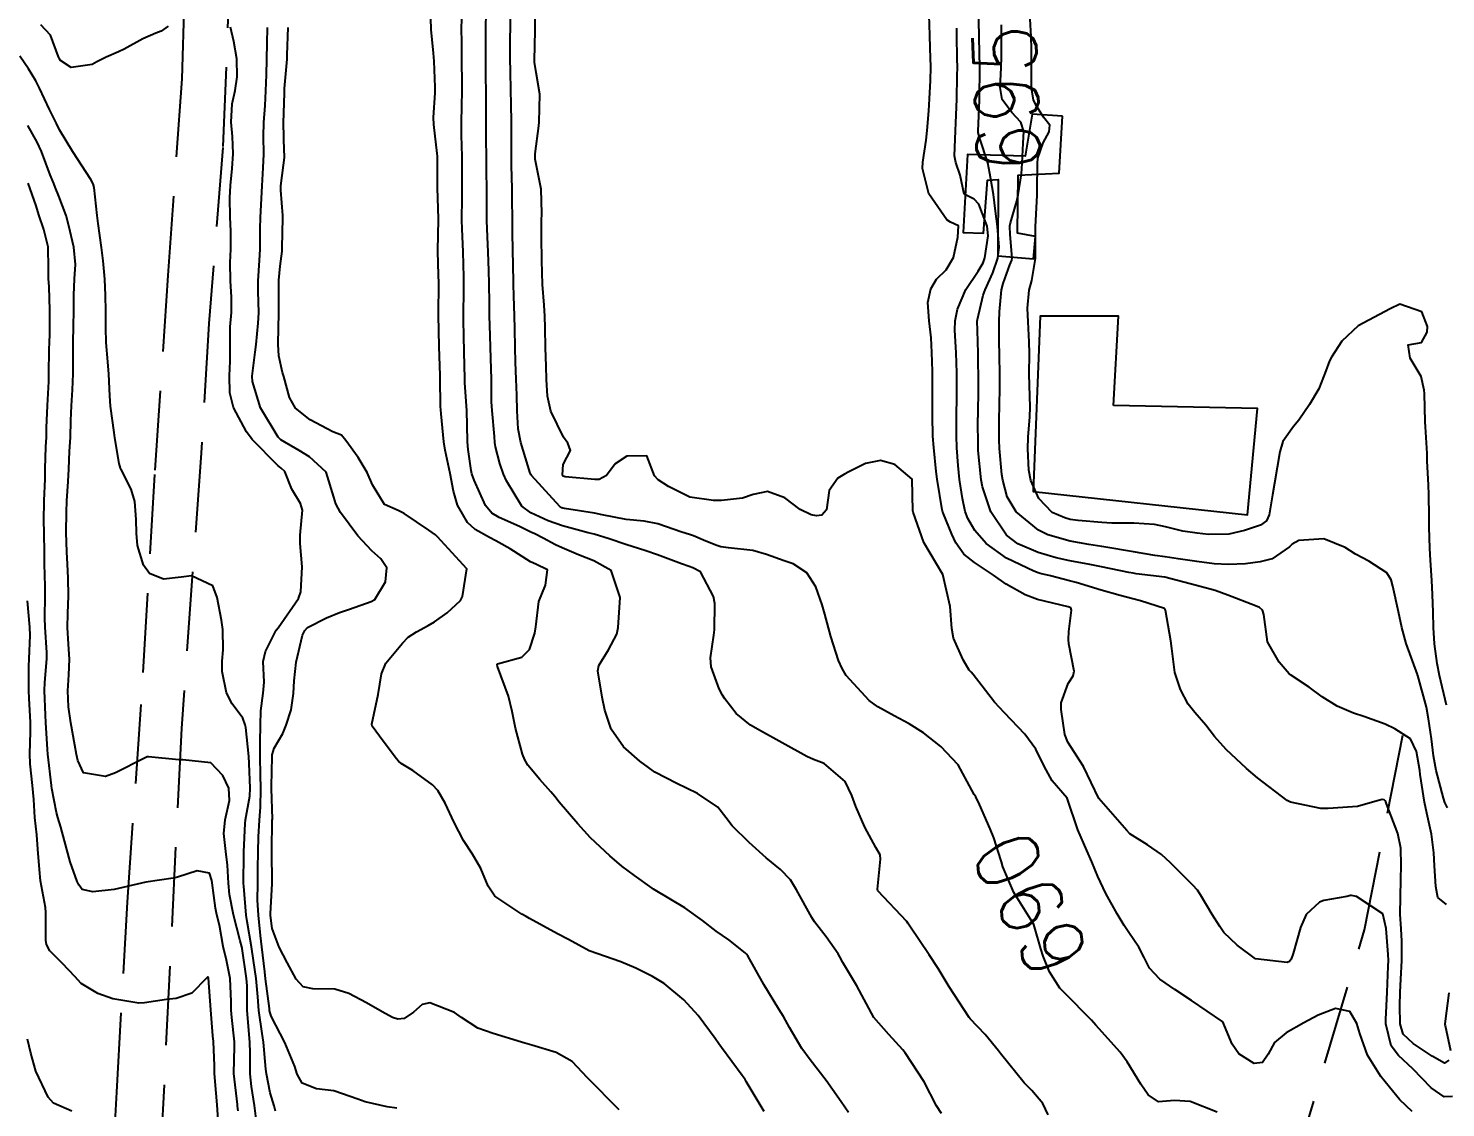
# Model space of a CAD drawing. Header units: metres. Extents: x 298520 to 308411, y 7433745 to 7450750.
# Drawn here: x 300738.3 to 300827.6, y 7448024.4 to 7448092.5 of the extents above; entities that cross this region are included whole.
import ezdxf
from ezdxf.enums import TextEntityAlignment as Align

# ---------------------------------------------------------------- set-up
doc = ezdxf.new("R2010")
doc.units = ezdxf.units.M
doc.header["$LTSCALE"] = 10
doc.linetypes.add('DASHED', pattern=[0.75, 0.5, -0.25])
for name, color, linetype in [('Cotas', 45, 'Continuous'), ('Curvas de Nivel 1m', 11, 'Continuous'), ('Curvas de Nivel 5m', 15, 'Continuous'), ('Edificações', 30, 'Continuous'), ('Vias Secundárias', 230, 'DASHED')]:
    doc.layers.add(name, color=color, linetype=linetype)
doc.styles.add('Style-STANDARD', font='STANDARD.shx')

msp = doc.modelspace()

# ---------------------------------------------------------------- linework, layer by layer
at = {"layer": 'Curvas de Nivel 1m', "flags": 128}
for points, elevation in [([(300825.498, 7448024.196), (300824.715, 7448024.932), (300824.068, 7448025.732), (300823.523, 7448026.404), (300822.684, 7448027.749), (300822.193, 7448029.117), (300822.002, 7448029.756), (300821.57, 7448030.499), (300820.652, 7448030.689), (300819.568, 7448030.278), (300818.655, 7448029.794), (300817.556, 7448029.167), (300816.819, 7448028.549), (300816.409, 7448027.821), (300816.06, 7448027.3), (300815.534, 7448027.221), (300814.571, 7448027.845), (300814.152, 7448028.454), (300813.563, 7448029.86), (300811.576, 7448031.194), (300810.534, 7448031.89), (300809.593, 7448032.545), (300808.942, 7448033.246), (300808.596, 7448033.915), (300808.266, 7448034.567), (300807.628, 7448035.487), (300807.344, 7448035.933), (300806.904, 7448036.677), (300806.187, 7448037.945), (300805.674, 7448039.017), (300805.298, 7448039.954), (300804.99, 7448040.657), (300804.42, 7448041.963), (300803.733, 7448043.97), (300802.807, 7448045.047), (300802.291, 7448045.992), (300801.769, 7448047.049), (300801.081, 7448048.007), (300799.796, 7448049.356), (300799.166, 7448050.026), (300797.82, 7448051.759), (300797.684, 7448051.905), (300797.565, 7448052.044), (300797.186, 7448052.697), (300796.572, 7448054.059), (300796.47, 7448054.671), (300796.376, 7448056.062), (300795.903, 7448058.07), (300794.713, 7448060.082), (300794.038, 7448061.993), (300794.024, 7448062.089), (300793.973, 7448064.09), (300792.884, 7448065.009), (300791.984, 7448065.254), (300791.036, 7448065.076), (300789.977, 7448064.55), (300789.716, 7448064.402), (300789.296, 7448064.147), (300788.745, 7448063.368), (300788.561, 7448062.154), (300788.276, 7448061.82), (300787.939, 7448061.77), (300787.607, 7448061.832), (300786.904, 7448062.176), (300785.954, 7448062.912), (300784.859, 7448063.301), (300783.956, 7448063.11), (300783.282, 7448062.888), (300781.951, 7448062.742), (300781.446, 7448062.742), (300779.953, 7448062.957), (300778.617, 7448063.62), (300777.969, 7448064.049), (300777.718, 7448064.284), (300777.251, 7448065.556), (300775.985, 7448065.528), (300775.252, 7448065.045), (300774.694, 7448064.323), (300774.233, 7448064.063), (300773.969, 7448064.061), (300772.088, 7448064.232), (300771.972, 7448064.269), (300771.924, 7448064.351), (300771.979, 7448065.002), (300772.434, 7448065.9), (300772.262, 7448066.347), (300771.999, 7448066.723), (300771.186, 7448068.363), (300770.99, 7448069.323), (300770.93, 7448070.367), (300770.899, 7448071.215), (300770.865, 7448072.368), (300770.827, 7448073.623), (300770.819, 7448074.369), (300770.783, 7448075.053), (300770.663, 7448076.372), (300770.623, 7448077.885), (300770.62, 7448078.373), (300770.609, 7448078.835), (300770.612, 7448080.373), (300770.633, 7448080.839), (300770.58, 7448082.374), (300770.211, 7448084.266), (300770.201, 7448084.38), (300770.196, 7448084.397), (300770.215, 7448084.603), (300770.432, 7448086.377), (300770.453, 7448086.595), (300770.496, 7448088.376), (300770.273, 7448089.727), (300770.168, 7448090.381), (300770.163, 7448090.502), (300770.21, 7448092.381), (300770.21, 7448092.475), (300770.182, 7448094.382)], 691), ([(300802.549, 7448023.984), (300802.214, 7448024.703), (300801.508, 7448025.518), (300801.037, 7448026.005), (300799.541, 7448027.86), (300799.423, 7448028.022), (300798.584, 7448029.065), (300797.626, 7448030.049), (300797.564, 7448030.122), (300796.304, 7448032.063), (300795.604, 7448033.218), (300795.041, 7448034.076), (300793.829, 7448035.89), (300793.703, 7448036.089), (300793.634, 7448036.18), (300791.81, 7448038.118), (300791.776, 7448038.23), (300791.985, 7448040.115), (300791.955, 7448040.385), (300791.69, 7448040.862), (300790.995, 7448042.127), (300790.424, 7448043.432), (300790.166, 7448044.136), (300789.742, 7448045.018), (300788.425, 7448046.153), (300787.757, 7448046.408), (300787.328, 7448046.598), (300785.772, 7448047.46), (300784.403, 7448048.204), (300783.787, 7448048.574), (300782.883, 7448049.313), (300782.152, 7448050.235), (300782.019, 7448050.451), (300781.809, 7448050.861), (300781.305, 7448052.245), (300781.263, 7448052.814), (300781.471, 7448054.244), (300781.512, 7448054.588), (300781.523, 7448056.244), (300781.439, 7448056.685), (300780.619, 7448058.249), (300780.142, 7448058.493), (300779.906, 7448058.576), (300779.425, 7448058.748), (300777.913, 7448059.319), (300777.187, 7448059.562), (300775.919, 7448059.956), (300774.866, 7448060.321), (300773.926, 7448060.612), (300773.555, 7448060.705), (300771.931, 7448061.131), (300771.033, 7448061.463), (300769.939, 7448061.967), (300769.364, 7448062.386), (300768.388, 7448063.975), (300768.21, 7448064.398), (300767.98, 7448065.08), (300767.705, 7448066.119), (300767.658, 7448066.405), (300767.637, 7448066.765), (300767.497, 7448068.405), (300767.462, 7448068.972), (300767.45, 7448070.406), (300767.438, 7448071.017), (300767.396, 7448072.407), (300767.366, 7448073.115), (300767.325, 7448074.408), (300767.317, 7448075.192), (300767.306, 7448076.408), (300767.293, 7448077.24), (300767.25, 7448078.409), (300767.202, 7448079.36), (300767.164, 7448080.41), (300767.156, 7448081.427), (300767.148, 7448082.41), (300767.14, 7448083.47), (300767.131, 7448084.411), (300767.116, 7448085.519), (300767.119, 7448086.411), (300767.124, 7448087.532), (300767.117, 7448088.411), (300767.095, 7448089.587), (300767.092, 7448090.412), (300767.092, 7448091.615), (300767.104, 7448092.412), (300767.118, 7448093.615)], 689), ([(300827.656, 7448037.246), (300827.11, 7448037.696), (300826.984, 7448038.382), (300826.9, 7448039.698), (300826.866, 7448040.523), (300826.719, 7448041.7), (300826.418, 7448043.008), (300826.273, 7448043.705), (300826.002, 7448045.456), (300825.968, 7448045.708), (300825.771, 7448046.916), (300825.385, 7448047.716), (300824.401, 7448048.343), (300823.792, 7448048.624), (300822.441, 7448049.109), (300821.799, 7448049.333), (300820.763, 7448049.77), (300819.809, 7448050.352), (300818.991, 7448050.969), (300817.822, 7448051.753), (300817.744, 7448051.811), (300817.108, 7448052.543), (300816.38, 7448053.825), (300816.146, 7448055.551), (300816.054, 7448055.828), (300815.874, 7448055.984), (300815.621, 7448056.087), (300813.882, 7448056.776), (300813.082, 7448057.059), (300811.888, 7448057.383), (300809.893, 7448057.9), (300808.097, 7448058.119), (300807.905, 7448058.145), (300807.639, 7448058.199), (300805.909, 7448058.557), (300805.168, 7448058.7), (300803.913, 7448058.938), (300803.056, 7448059.125), (300801.918, 7448059.467), (300800.626, 7448060.013), (300799.928, 7448060.546), (300798.939, 7448062.03), (300798.404, 7448063.598), (300798.33, 7448064.036), (300798.139, 7448065.891), (300798.134, 7448066.039), (300798.121, 7448067.929), (300798.122, 7448068.039), (300798.15, 7448069.93), (300798.152, 7448070.039), (300798.133, 7448071.969), (300798.131, 7448072.039), (300798.084, 7448073.454), (300798.078, 7448074.04), (300798.094, 7448074.151), (300798.454, 7448075.692), (300798.572, 7448076.035), (300799.051, 7448077.103), (300799.364, 7448078.028), (300799.456, 7448078.714), (300799.348, 7448080.028), (300799.215, 7448080.987), (300799.095, 7448082.031), (300798.873, 7448083.363), (300798.75, 7448084.035), (300798.228, 7448085.579), (300798.136, 7448085.945), (300798.13, 7448086.042), (300798.21, 7448087.998), (300798.211, 7448088.041), (300798.213, 7448088.081), (300798.243, 7448090.041), (300798.195, 7448091.935), (300798.19, 7448092.042), (300798.161, 7448093.882)], 694), ([(300747.071, 7448092.652), (300746.625, 7448092.332), (300746.298, 7448092.209), (300745.471, 7448091.849), (300744.288, 7448091.212), (300743.941, 7448091.039), (300743.158, 7448090.701), (300742.577, 7448090.41), (300742.278, 7448090.238), (300740.952, 7448090.048), (300740.281, 7448090.49), (300740.188, 7448090.638), (300740.154, 7448090.732), (300739.656, 7448092.1), (300739.049, 7448092.749)], 684), ([(300761.492, 7448024.418), (300760.874, 7448024.486), (300759.498, 7448024.809), (300759.026, 7448024.979), (300757.508, 7448025.509), (300756.417, 7448025.629), (300755.514, 7448025.977), (300755.204, 7448026.553), (300755.045, 7448027.037), (300754.423, 7448028.561), (300753.559, 7448030.217), (300753.466, 7448030.571), (300753.449, 7448030.687), (300753.21, 7448032.574), (300753.158, 7448033.013), (300752.984, 7448034.576), (300752.893, 7448035.308), (300752.756, 7448036.579), (300752.707, 7448037.525), (300752.715, 7448038.579), (300752.727, 7448039.525), (300752.741, 7448040.579), (300752.762, 7448041.514), (300752.83, 7448042.579), (300752.898, 7448043.401), (300752.911, 7448044.578), (300752.893, 7448045.427), (300752.866, 7448046.579), (300752.865, 7448047.481), (300752.888, 7448048.579), (300752.903, 7448049.468), (300753.063, 7448050.577), (300753.115, 7448051.275), (300753.067, 7448052.578), (300753.206, 7448053.209), (300753.852, 7448054.526), (300753.882, 7448054.57), (300753.995, 7448054.709), (300755.283, 7448056.549), (300755.443, 7448056.983), (300755.519, 7448058.546), (300755.4, 7448060.03), (300755.381, 7448060.548), (300755.53, 7448062.137), (300755.405, 7448062.548), (300754.861, 7448063.456), (300754.43, 7448064.563), (300754.189, 7448064.781), (300753.977, 7448064.946), (300752.37, 7448066.586), (300752, 7448067.074), (300751.19, 7448068.602), (300750.952, 7448069.526), (300750.931, 7448070.607), (300750.974, 7448071.528), (300750.973, 7448072.606), (300750.985, 7448073.701), (300751.053, 7448074.606), (300751.056, 7448075.559), (300751.002, 7448076.601), (300750.987, 7448077.744), (300751.015, 7448078.601), (300751.021, 7448079.735), (300750.979, 7448080.602), (300750.958, 7448081.82), (300751.004, 7448082.602), (300751.112, 7448083.688), (300751.167, 7448084.6), (300751.123, 7448085.702), (300751.042, 7448086.602), (300751.101, 7448087.751), (300751.286, 7448088.6), (300751.412, 7448089.458), (300751.396, 7448090.599), (300751.201, 7448091.694), (300751.007, 7448092.603)], 684), ([(300789.961, 7448024.135), (300789.5, 7448024.801), (300788.952, 7448025.593), (300788.558, 7448026.154), (300787.532, 7448027.461), (300787.017, 7448028.175), (300786.243, 7448029.496), (300785.857, 7448030.187), (300785.57, 7448030.651), (300784.626, 7448032.2), (300783.611, 7448034.012), (300783.53, 7448034.129), (300783.449, 7448034.212), (300782.415, 7448035.022), (300781.626, 7448035.583), (300780.745, 7448036.249), (300779.645, 7448037.048), (300777.775, 7448038.165), (300777.662, 7448038.231), (300777.582, 7448038.281), (300776.462, 7448039.089), (300775.677, 7448039.683), (300774.914, 7448040.318), (300773.7, 7448041.469), (300772.893, 7448042.338), (300771.727, 7448043.714), (300771.443, 7448044.068), (300771.2, 7448044.358), (300770.508, 7448045.135), (300769.75, 7448046.05), (300769.549, 7448046.382), (300769.407, 7448046.734), (300768.966, 7448048.388), (300768.761, 7448049.423), (300768.534, 7448050.393), (300767.831, 7448052.262), (300767.803, 7448052.4), (300767.833, 7448052.433), (300769.37, 7448052.853), (300769.843, 7448053.349), (300770.19, 7448054.375), (300770.246, 7448054.764), (300770.433, 7448056.372), (300770.85, 7448057.404), (300770.98, 7448058.364), (300770.251, 7448058.719), (300769.908, 7448058.877), (300768.624, 7448059.684), (300767.92, 7448060.083), (300767.72, 7448060.202), (300767.337, 7448060.409), (300766.414, 7448060.909), (300765.932, 7448061.351), (300765.304, 7448062.436), (300765.064, 7448063.331), (300764.846, 7448064.441), (300764.525, 7448065.907), (300764.44, 7448066.446), (300764.272, 7448068.195), (300764.25, 7448068.447), (300764.248, 7448068.669), (300764.226, 7448070.447), (300764.22, 7448070.623), (300764.156, 7448072.449), (300764.111, 7448074.431), (300764.111, 7448074.45), (300764.111, 7448074.468), (300764.125, 7448076.45), (300764.121, 7448076.983), (300764.063, 7448078.451), (300764.063, 7448078.532), (300764.116, 7448080.45), (300764.119, 7448080.495), (300764.053, 7448082.451), (300764.053, 7448082.583), (300764.043, 7448084.452), (300764.031, 7448084.635), (300763.819, 7448086.454), (300763.805, 7448086.887), (300763.891, 7448088.454), (300763.899, 7448088.813), (300763.829, 7448090.455), (300763.786, 7448090.957), (300763.644, 7448092.457), (300763.623, 7448093.147)], 687), ([(300795.82, 7448024.067), (300795.498, 7448024.565), (300794.719, 7448026.078), (300793.54, 7448027.905), (300793.383, 7448028.092), (300792.494, 7448029.048), (300791.563, 7448030.12), (300790.491, 7448032.131), (300789.607, 7448033.588), (300789.419, 7448033.951), (300789.313, 7448034.143), (300788.56, 7448035.214), (300787.818, 7448036.158), (300787.637, 7448036.429), (300786.68, 7448038.175), (300786.299, 7448038.81), (300785.676, 7448039.454), (300784.766, 7448040.199), (300783.697, 7448041.173), (300782.632, 7448042.226), (300782.229, 7448042.744), (300781.724, 7448043.39), (300780.442, 7448044.253), (300779.736, 7448044.593), (300779.128, 7448044.878), (300777.746, 7448045.602), (300777.352, 7448045.889), (300776.812, 7448046.294), (300775.766, 7448047.196), (300775.005, 7448048.318), (300774.598, 7448049.519), (300774.431, 7448050.324), (300774.153, 7448051.994), (300774.22, 7448052.326), (300774.838, 7448053.32), (300775.345, 7448054.315), (300775.442, 7448054.729), (300775.545, 7448056.313), (300775.564, 7448056.626), (300774.994, 7448058.319), (300773.909, 7448058.933), (300772.935, 7448059.317), (300771.917, 7448059.743), (300771.495, 7448059.933), (300770.714, 7448060.368), (300770.179, 7448060.63), (300769.927, 7448060.75), (300769.218, 7448061.099), (300767.936, 7448061.674), (300767.471, 7448061.939), (300767.072, 7448062.413), (300766.366, 7448064.025), (300766.215, 7448064.426), (300766.17, 7448064.622), (300765.988, 7448065.951), (300765.932, 7448066.431), (300765.93, 7448066.495), (300765.889, 7448068.422), (300765.776, 7448070.16), (300765.762, 7448070.424), (300765.726, 7448072.092), (300765.72, 7448072.425), (300765.707, 7448072.787), (300765.686, 7448074.426), (300765.707, 7448076.025), (300765.715, 7448076.426), (300765.712, 7448076.833), (300765.669, 7448078.427), (300765.596, 7448079.868), (300765.584, 7448080.429), (300765.599, 7448081.851), (300765.601, 7448082.429), (300765.603, 7448083.017), (300765.598, 7448084.429), (300765.571, 7448085.774), (300765.565, 7448086.43), (300765.581, 7448087.765), (300765.594, 7448088.43), (300765.596, 7448089.097), (300765.59, 7448090.43), (300765.58, 7448091.715), (300765.571, 7448092.431), (300765.572, 7448093.173)], 688), ([(300828.044, 7448025.148), (300827.507, 7448025.117), (300826.688, 7448025.698), (300825.531, 7448026.901), (300824.633, 7448027.724), (300824.171, 7448028.352), (300823.838, 7448029.736), (300823.836, 7448030.006), (300823.92, 7448031.735), (300823.977, 7448033.365), (300823.993, 7448033.734), (300823.986, 7448034.104), (300823.848, 7448035.737), (300823.647, 7448036.666), (300821.975, 7448037.757), (300821.663, 7448037.818), (300821.609, 7448037.815), (300821.378, 7448037.763), (300819.919, 7448037.517), (300819.657, 7448037.412), (300818.816, 7448036.622), (300818.445, 7448035.798), (300817.986, 7448034.174), (300817.866, 7448033.806), (300817.766, 7448033.653), (300817.61, 7448033.608), (300815.613, 7448033.83), (300814.464, 7448034.69), (300813.629, 7448035.483), (300813.358, 7448035.863), (300812.894, 7448036.618), (300812.154, 7448037.875), (300811.954, 7448038.164), (300811.669, 7448038.469), (300810.253, 7448039.894), (300809.688, 7448040.418), (300808.797, 7448041.017), (300807.701, 7448041.721), (300807.496, 7448041.932), (300805.733, 7448043.95), (300804.771, 7448045.96), (300803.776, 7448047.502), (300803.603, 7448047.973), (300803.369, 7448049.547), (300803.362, 7448049.977), (300803.815, 7448051.193), (300804.118, 7448051.669), (300804.184, 7448051.966), (300803.849, 7448053.702), (300803.817, 7448053.971), (300803.858, 7448054.485), (300804.025, 7448055.814), (300803.969, 7448055.969), (300803.874, 7448056.019), (300803.81, 7448056.034), (300801.88, 7448056.502), (300801.097, 7448056.795), (300799.894, 7448057.453), (300799.096, 7448058.028), (300797.911, 7448058.831), (300797.219, 7448059.354), (300796.727, 7448060.058), (300796.471, 7448060.605), (300795.941, 7448061.905), (300795.879, 7448062.071), (300795.862, 7448062.153), (300795.545, 7448064.074), (300795.483, 7448064.57), (300795.334, 7448066.077), (300795.279, 7448066.799), (300795.26, 7448068.078), (300795.261, 7448068.841), (300795.259, 7448070.078), (300795.244, 7448070.886), (300795.215, 7448072.078), (300795.166, 7448072.989), (300795.039, 7448074.081), (300794.966, 7448075.22), (300795.14, 7448076.08), (300795.504, 7448076.691), (300796.125, 7448077.293), (300796.568, 7448078.063), (300796.856, 7448079.356), (300796.89, 7448080.059), (300796.388, 7448080.29), (300796.167, 7448080.434), (300795.012, 7448082.082), (300794.618, 7448083.674), (300794.647, 7448084.086), (300794.852, 7448085.459), (300794.922, 7448086.083), (300795.013, 7448087.314), (300795.06, 7448088.082), (300795.123, 7448089.229), (300795.138, 7448090.081), (300795.107, 7448091.27), (300795.078, 7448092.082), (300795.049, 7448093.349)], 692), ([(300827.662, 7448049.834), (300827.209, 7448051.696), (300827.066, 7448052.466), (300826.901, 7448053.7), (300826.827, 7448054.736), (300826.806, 7448055.701), (300826.779, 7448056.806), (300826.733, 7448057.702), (300826.647, 7448058.968), (300826.601, 7448059.703), (300826.564, 7448061.076), (300826.564, 7448061.704), (300826.543, 7448063.125), (300826.519, 7448063.705), (300826.447, 7448065.246), (300826.429, 7448065.706), (300826.329, 7448067.388), (300826.312, 7448067.707), (300826.266, 7448069.481), (300826.248, 7448069.708), (300826.051, 7448070.559), (300825.362, 7448071.717), (300825.231, 7448072.563), (300826.078, 7448072.705), (300826.446, 7448073.348), (300826.457, 7448073.706), (300826.102, 7448074.641), (300824.718, 7448075.112), (300824.104, 7448074.826), (300822.093, 7448073.76), (300821.065, 7448072.784), (300820.403, 7448071.777), (300820.289, 7448071.549), (300820.054, 7448070.918), (300819.599, 7448069.787), (300819.023, 7448068.8), (300818.341, 7448067.805), (300818.009, 7448067.415), (300817.347, 7448066.469), (300817.15, 7448065.818), (300816.976, 7448064.827), (300816.815, 7448063.822), (300816.695, 7448063.09), (300816.477, 7448061.825), (300816.305, 7448061.461), (300815.937, 7448061.189), (300814.925, 7448060.849), (300813.931, 7448060.611), (300812.659, 7448060.598), (300811.931, 7448060.668), (300811.026, 7448060.795), (300809.935, 7448061.079), (300809.251, 7448061.225), (300807.937, 7448061.301), (300806.562, 7448061.318), (300805.937, 7448061.356), (300804.432, 7448061.471), (300803.939, 7448061.54), (300803.602, 7448061.637), (300802.803, 7448061.987), (300801.956, 7448062.855), (300801.46, 7448064.005), (300801.327, 7448064.658), (300801.264, 7448066.007), (300801.28, 7448066.727), (300801.385, 7448068.006), (300801.406, 7448068.623), (300801.359, 7448070.007), (300801.35, 7448070.706), (300801.365, 7448072.007), (300801.344, 7448072.737), (300801.282, 7448074.008), (300801.246, 7448074.864), (300801.345, 7448076.008), (300801.508, 7448076.617), (300801.741, 7448078.004), (300801.747, 7448078.396), (300801.747, 7448080.004), (300801.769, 7448080.402), (300801.851, 7448082.003), (300801.86, 7448082.331), (300801.867, 7448084.003), (300801.898, 7448084.321), (300802.226, 7448085.297), (300802.608, 7448085.994), (300802.651, 7448086.407), (300802.242, 7448086.925), (300801.838, 7448087.585), (300801.624, 7448087.999), (300801.491, 7448088.775), (300801.5, 7448090.002), (300801.49, 7448091.197), (300801.471, 7448092.002), (300801.417, 7448093.106)], 696), ([(300784.639, 7448024.199), (300783.512, 7448026.098), (300783.468, 7448026.166), (300783.436, 7448026.211), (300783.255, 7448026.475), (300781.952, 7448028.234), (300781.778, 7448028.469), (300781.548, 7448028.796), (300780.485, 7448030.251), (300779.578, 7448031.234), (300778.334, 7448032.273), (300777.597, 7448032.723), (300776.543, 7448033.236), (300775.606, 7448033.634), (300773.613, 7448034.33), (300772.312, 7448035.042), (300771.623, 7448035.406), (300769.857, 7448036.378), (300769.635, 7448036.505), (300769.364, 7448036.655), (300767.654, 7448037.787), (300767.237, 7448038.406), (300766.782, 7448039.522), (300766.261, 7448040.421), (300765.696, 7448041.285), (300765.092, 7448042.436), (300764.523, 7448043.644), (300764.061, 7448044.447), (300763.736, 7448044.807), (300762.495, 7448045.713), (300761.75, 7448046.147), (300761.58, 7448046.302), (300761.452, 7448046.475), (300760.386, 7448047.878), (300759.929, 7448048.498), (300759.912, 7448048.626), (300760.308, 7448050.492), (300760.512, 7448051.801), (300760.792, 7448052.486), (300761.846, 7448053.738), (300762.202, 7448054.114), (300762.717, 7448054.461), (300763.463, 7448054.848), (300763.859, 7448055.083), (300764.654, 7448055.653), (300765.491, 7448056.434), (300765.618, 7448056.692), (300765.903, 7448058.43), (300764.047, 7448060.449), (300763.924, 7448060.57), (300763.507, 7448060.875), (300761.937, 7448061.919), (300761.563, 7448062.1), (300760.701, 7448062.489), (300759.961, 7448063.723), (300759.617, 7448064.504), (300759.051, 7448065.441), (300758.273, 7448066.517), (300757.998, 7448066.858), (300757.447, 7448067.08), (300756.012, 7448067.836), (300755.09, 7448068.554), (300754.711, 7448069.241), (300754.369, 7448070.565), (300754.282, 7448070.804), (300754.056, 7448071.87), (300754.01, 7448072.571), (300754.009, 7448072.625), (300754.043, 7448074.571), (300754.042, 7448074.622), (300754.05, 7448076.571), (300754.05, 7448076.635), (300754.127, 7448077.528), (300754.249, 7448078.46), (300754.256, 7448078.568), (300754.256, 7448078.68), (300754.304, 7448080.568), (300754.305, 7448080.708), (300754.18, 7448082.307), (300754.172, 7448082.57), (300754.186, 7448082.76), (300754.395, 7448084.383), (300754.403, 7448084.567), (300754.391, 7448084.743), (300754.337, 7448086.568), (300754.405, 7448088.423), (300754.41, 7448088.568), (300754.412, 7448088.716), (300754.564, 7448090.566), (300754.577, 7448090.856), (300754.633, 7448092.565)], 686), ([(300827.793, 7448027.434), (300827.536, 7448027.246), (300826.762, 7448027.698), (300825.551, 7448028.494), (300824.923, 7448029.086), (300824.733, 7448029.722), (300824.713, 7448030.862), (300824.739, 7448031.723), (300824.779, 7448032.538), (300824.834, 7448033.722), (300824.846, 7448034.943), (300824.798, 7448035.723), (300824.726, 7448036.644), (300824.747, 7448037.724), (300824.787, 7448038.836), (300824.793, 7448039.723), (300824.788, 7448040.818), (300824.589, 7448041.727), (300823.873, 7448043.596), (300823.825, 7448043.739), (300823.797, 7448043.803), (300823.734, 7448043.865), (300823.593, 7448043.883), (300823.141, 7448043.746), (300822.049, 7448043.435), (300821.728, 7448043.408), (300820.187, 7448043.315), (300819.726, 7448043.317), (300817.829, 7448043.711), (300817.732, 7448043.744), (300817.619, 7448043.811), (300815.747, 7448045.244), (300815.043, 7448045.837), (300813.771, 7448047.039), (300813.024, 7448047.861), (300812.483, 7448048.563), (300811.798, 7448049.376), (300811.377, 7448049.884), (300810.889, 7448050.812), (300810.533, 7448051.893), (300810.336, 7448053.405), (300810.287, 7448053.896), (300809.949, 7448055.823), (300809.908, 7448055.9), (300809.873, 7448055.918), (300808.358, 7448056.403), (300807.882, 7448056.529), (300807.083, 7448056.74), (300805.89, 7448057.083), (300804.306, 7448057.557), (300803.899, 7448057.678), (300802.701, 7448057.988), (300802.037, 7448058.13), (300801.905, 7448058.17), (300801.634, 7448058.274), (300799.914, 7448059.1), (300798.632, 7448060.033), (300797.931, 7448060.849), (300797.487, 7448061.595), (300797.318, 7448062.049), (300797.152, 7448062.855), (300796.964, 7448064.055), (300796.864, 7448064.939), (300796.779, 7448066.058), (300796.762, 7448066.82), (300796.769, 7448068.059), (300796.783, 7448069.308), (300796.787, 7448070.059), (300796.785, 7448070.793), (300796.746, 7448072.06), (300796.665, 7448073.481), (300796.686, 7448074.061), (300796.838, 7448074.797), (300797.349, 7448076.051), (300798.125, 7448077.206), (300798.443, 7448077.724), (300798.545, 7448078.036), (300798.753, 7448079.435), (300798.695, 7448080.035), (300798.177, 7448081.43), (300797.885, 7448081.75), (300797.246, 7448082.054), (300797, 7448083.259), (300796.724, 7448084.062), (300796.639, 7448084.485), (300796.708, 7448086.063), (300796.732, 7448086.557), (300796.778, 7448088.062), (300796.817, 7448089.52), (300796.823, 7448090.062), (300796.814, 7448090.588), (300796.782, 7448092.063), (300796.781, 7448092.536)], 693), ([(300753.838, 7448024.218), (300753.743, 7448024.567), (300753.505, 7448025.377), (300753.268, 7448026.573), (300753.234, 7448026.864), (300753.076, 7448028.575), (300752.996, 7448029.128), (300752.795, 7448030.578), (300752.722, 7448031.432), (300752.609, 7448032.58), (300752.452, 7448033.734), (300752.329, 7448034.583), (300752.046, 7448036.176), (300751.989, 7448036.587), (300751.836, 7448038.414), (300751.829, 7448038.588), (300751.842, 7448040.427), (300751.846, 7448040.588), (300751.928, 7448042.37), (300751.955, 7448042.588), (300752.225, 7448044.088), (300752.249, 7448044.585), (300752.186, 7448046.148), (300752.157, 7448046.586), (300751.956, 7448048.412), (300751.931, 7448048.589), (300751.787, 7448049.016), (300751.098, 7448049.903), (300750.744, 7448050.606), (300750.472, 7448051.961), (300750.464, 7448052.611), (300750.542, 7448053.311), (300750.514, 7448054.61), (300750.433, 7448055.185), (300750.164, 7448056.616), (300749.884, 7448057.353), (300748.543, 7448057.984), (300747.892, 7448057.908), (300746.774, 7448057.767), (300745.895, 7448058.137), (300745.522, 7448058.666), (300745.146, 7448059.902), (300745.07, 7448060.673), (300745.061, 7448061.548), (300744.972, 7448062.675), (300744.733, 7448063.451), (300744.105, 7448064.688), (300744.062, 7448064.777), (300743.977, 7448065.079), (300743.708, 7448066.693), (300743.659, 7448067.032), (300743.436, 7448068.696), (300743.388, 7448069.338), (300743.334, 7448070.697), (300743.259, 7448071.489), (300743.155, 7448072.699), (300743.146, 7448073.63), (300743.14, 7448074.7), (300743.123, 7448075.679), (300743.083, 7448076.7), (300742.973, 7448077.858), (300742.863, 7448078.703), (300742.651, 7448080.212), (300742.588, 7448080.706), (300742.407, 7448082.482), (300742.339, 7448082.708), (300742.187, 7448082.984), (300741.056, 7448084.722), (300740.227, 7448086.122), (300740.02, 7448086.523), (300739.919, 7448086.735), (300739.591, 7448087.392), (300738.961, 7448088.75), (300738.727, 7448089.213), (300738.275, 7448089.957), (300737.724, 7448090.766)], 683), ([(300752.656, 7448023.403), (300752.513, 7448024.58), (300752.321, 7448025.771), (300752.24, 7448026.583), (300752.249, 7448027.869), (300752.226, 7448028.583), (300752.084, 7448030.058), (300752.052, 7448030.585), (300752.05, 7448032.121), (300752.013, 7448032.586), (300751.726, 7448034.475), (300751.707, 7448034.589), (300751.618, 7448034.961), (300751.178, 7448036.597), (300750.942, 7448037.887), (300750.876, 7448038.602), (300750.804, 7448039.733), (300750.698, 7448040.605), (300750.57, 7448041.736), (300750.661, 7448042.606), (300750.943, 7448043.82), (300750.9, 7448044.602), (300750.524, 7448045.391), (300749.749, 7448046.189), (300747.998, 7448046.39), (300747.75, 7448046.387), (300745.831, 7448046.58), (300745.752, 7448046.566), (300745.579, 7448046.49), (300743.742, 7448045.568), (300743.112, 7448045.324), (300741.741, 7448045.561), (300741.375, 7448046.341), (300741.291, 7448046.717), (300741.184, 7448047.296), (300740.934, 7448048.723), (300740.787, 7448049.719), (300740.743, 7448050.726), (300740.809, 7448051.734), (300740.847, 7448052.725), (300740.789, 7448053.672), (300740.721, 7448054.727), (300740.744, 7448055.609), (300740.794, 7448056.726), (300740.773, 7448057.843), (300740.728, 7448058.728), (300740.679, 7448059.497), (300740.648, 7448060.729), (300740.654, 7448062.011), (300740.679, 7448062.723), (300740.758, 7448063.929), (300740.803, 7448064.722), (300740.854, 7448065.851), (300740.903, 7448066.721), (300740.939, 7448067.791), (300740.979, 7448068.72), (300741.042, 7448069.71), (300741.085, 7448070.72), (300741.088, 7448071.684), (300741.081, 7448072.72), (300741.092, 7448073.705), (300741.125, 7448074.72), (300741.128, 7448075.694), (300741.167, 7448076.719), (300741.22, 7448077.626), (300741.125, 7448078.72), (300740.817, 7448080.062), (300740.632, 7448080.725), (300740.175, 7448081.944), (300739.946, 7448082.499), (300739.855, 7448082.735), (300739.64, 7448083.29), (300739.074, 7448084.747), (300738.806, 7448085.339), (300738.229, 7448086.395)], 682), ([(300751.489, 7448024.238), (300751.447, 7448024.545), (300751.44, 7448024.591), (300751.435, 7448024.65), (300751.212, 7448026.595), (300751.256, 7448028.31), (300751.254, 7448028.594), (300751.089, 7448030.128), (300751.045, 7448030.598), (300751.036, 7448031.133), (300750.987, 7448032.599), (300750.737, 7448033.736), (300750.544, 7448034.606), (300750.297, 7448035.946), (300750.143, 7448036.613), (300750.06, 7448037.027), (300749.835, 7448038.617), (300749.814, 7448038.767), (300749.669, 7448039.239), (300748.908, 7448039.39), (300747.666, 7448038.981), (300747.391, 7448038.918), (300745.663, 7448038.66), (300743.658, 7448038.199), (300742.31, 7448038.05), (300741.658, 7448038.209), (300741.44, 7448038.493), (300741.343, 7448038.715), (300740.901, 7448039.948), (300740.688, 7448040.725), (300740.3, 7448042.135), (300740.12, 7448042.734), (300740.037, 7448043.056), (300739.731, 7448044.581), (300739.708, 7448044.74), (300739.708, 7448044.765), (300739.485, 7448046.743), (300739.467, 7448047.033), (300739.365, 7448048.744), (300739.342, 7448049.19), (300739.284, 7448050.745), (300739.295, 7448051.261), (300739.415, 7448052.744), (300739.423, 7448053.158), (300739.317, 7448054.745), (300739.292, 7448055.312), (300739.312, 7448056.746), (300739.312, 7448057.315), (300739.284, 7448058.746), (300739.269, 7448059.386), (300739.246, 7448060.747), (300739.239, 7448061.442), (300739.262, 7448062.74), (300739.308, 7448064.081), (300739.321, 7448064.74), (300739.367, 7448066.119), (300739.395, 7448066.739), (300739.41, 7448067.331), (300739.458, 7448068.738), (300739.543, 7448070.243), (300739.549, 7448070.737), (300739.567, 7448072.246), (300739.596, 7448072.737), (300739.611, 7448073.196), (300739.612, 7448074.737), (300739.576, 7448076.206), (300739.533, 7448076.739), (300739.517, 7448077.344), (300739.512, 7448078.739), (300739.233, 7448079.823), (300738.923, 7448080.749), (300738.738, 7448081.321), (300738.241, 7448082.759)], 681), ([(300827.807, 7448031.687), (300827.565, 7448029.905), (300827.544, 7448029.709), (300827.545, 7448029.69), (300827.562, 7448029.614), (300827.918, 7448028.055)], 693), ([(300740.993, 7448024.222), (300739.838, 7448024.735), (300739.498, 7448025.099), (300738.736, 7448026.748), (300738.406, 7448027.88), (300738.211, 7448028.753)], 679)]:
    msp.add_lwpolyline(points, dxfattribs=dict(at, elevation=elevation))
at = {"layer": 'Curvas de Nivel 5m', "flags": 128}
for points, elevation in [([(300813.2, 7448024.159), (300811.502, 7448024.836), (300810.503, 7448024.89), (300809.502, 7448024.818), (300808.846, 7448025.249), (300808.383, 7448025.917), (300807.534, 7448027.334), (300807.082, 7448027.935), (300805.56, 7448029.641), (300805.287, 7448029.953), (300803.588, 7448031.671), (300803.286, 7448031.975), (300802.623, 7448033.005), (300802.237, 7448033.991), (300802.083, 7448034.458), (300801.633, 7448036), (300800.391, 7448038.013), (300799.679, 7448039.635), (300799.604, 7448039.943), (300799.587, 7448040.021), (300799.126, 7448041.458), (300798.894, 7448042.032), (300798.21, 7448043.558), (300797.982, 7448044.046), (300797.886, 7448044.2), (300797.737, 7448044.477), (300796.865, 7448046.059), (300795.77, 7448047.214), (300794.683, 7448048.081), (300793.789, 7448048.648), (300792.841, 7448049.152), (300791.799, 7448049.732), (300791.259, 7448050.125), (300789.819, 7448051.707), (300789.553, 7448052.143), (300789.336, 7448052.639), (300788.842, 7448054.15), (300788.462, 7448055.559), (300788.294, 7448056.156), (300787.89, 7448057.295), (300787.335, 7448058.169), (300786.466, 7448058.739), (300785.91, 7448058.933), (300784.781, 7448059.334), (300783.917, 7448059.591), (300782.386, 7448059.758), (300781.919, 7448059.818), (300781.598, 7448059.914), (300780.824, 7448060.246), (300780.187, 7448060.517), (300779.926, 7448060.602), (300779.444, 7448060.749), (300777.933, 7448061.259), (300777.073, 7448061.432), (300775.935, 7448061.55), (300774.425, 7448061.838), (300773.939, 7448061.944), (300772.054, 7448062.236), (300771.942, 7448062.259), (300771.876, 7448062.285), (300771.763, 7448062.353), (300769.972, 7448064.307), (300769.927, 7448064.38), (300769.898, 7448064.456), (300769.293, 7448066.387), (300769.139, 7448067.255), (300769.075, 7448068.389), (300769.046, 7448069.377), (300769.009, 7448070.39), (300768.976, 7448071.468), (300768.953, 7448072.391), (300768.915, 7448073.557), (300768.896, 7448074.392), (300768.863, 7448075.635), (300768.838, 7448076.393), (300768.81, 7448077.716), (300768.804, 7448078.393), (300768.781, 7448079.77), (300768.768, 7448080.394), (300768.75, 7448081.821), (300768.747, 7448082.394), (300768.723, 7448083.877), (300768.713, 7448084.395), (300768.707, 7448085.917), (300768.709, 7448086.395), (300768.683, 7448087.962), (300768.677, 7448088.396), (300768.643, 7448090.031), (300768.634, 7448090.396), (300768.638, 7448092.058), (300768.645, 7448092.397), (300768.644, 7448094.081)], 690), ([(300827.728, 7448043.355), (300827.545, 7448043.692), (300827.465, 7448043.964), (300826.995, 7448045.698), (300826.839, 7448046.627), (300826.717, 7448047.701), (300826.531, 7448048.964), (300826.389, 7448049.704), (300825.839, 7448051.693), (300825.838, 7448051.71), (300825.824, 7448051.773), (300825.121, 7448053.717), (300824.846, 7448054.737), (300824.635, 7448055.722), (300824.274, 7448057.342), (300824.164, 7448057.727), (300823.9, 7448058.174), (300822.753, 7448058.904), (300821.917, 7448059.345), (300821.26, 7448059.767), (300819.928, 7448060.329), (300818.349, 7448060.225), (300817.925, 7448059.988), (300817.839, 7448059.895), (300817.759, 7448059.812), (300816.669, 7448059.065), (300815.908, 7448058.862), (300814.993, 7448058.753), (300813.906, 7448058.702), (300813.018, 7448058.752), (300811.908, 7448058.886), (300810.747, 7448059.055), (300809.912, 7448059.177), (300809.276, 7448059.27), (300807.919, 7448059.492), (300806.059, 7448059.811), (300805.922, 7448059.83), (300805.101, 7448059.958), (300803.925, 7448060.184), (300802.518, 7448060.58), (300801.932, 7448060.861), (300800.521, 7448062.014), (300799.957, 7448062.961), (300799.684, 7448064.023), (300799.629, 7448064.371), (300799.479, 7448066.025), (300799.46, 7448066.563), (300799.465, 7448068.025), (300799.474, 7448068.573), (300799.504, 7448070.025), (300799.506, 7448070.568), (300799.478, 7448072.026), (300799.459, 7448072.64), (300799.452, 7448074.026), (300799.487, 7448074.638), (300799.611, 7448076.025), (300799.713, 7448076.428), (300800.129, 7448077.607), (300800.25, 7448077.901), (300800.267, 7448078.019), (300800.155, 7448079.52), (300800.122, 7448080.02), (300800.123, 7448080.061), (300800.165, 7448080.246), (300800.569, 7448081.626), (300800.653, 7448082.015), (300800.865, 7448083.352), (300800.907, 7448084.013), (300800.961, 7448085.277), (300801.012, 7448086.012), (300800.827, 7448086.6), (300800.245, 7448087.205), (300799.653, 7448088.026), (300799.512, 7448088.78), (300799.585, 7448090.027), (300799.598, 7448090.719), (300799.599, 7448092.027), (300799.601, 7448092.737)], 695), ([(300775.493, 7448024.31), (300773.513, 7448026.33), (300772.543, 7448027.355), (300771.539, 7448027.929), (300770.004, 7448028.375), (300769.544, 7448028.507), (300769.35, 7448028.577), (300767.55, 7448029.114), (300766.597, 7448029.458), (300765.56, 7448030.134), (300765.126, 7448030.434), (300763.572, 7448031.05), (300763.081, 7448030.944), (300762.533, 7448030.46), (300761.957, 7448030.068), (300761.558, 7448030.021), (300761.217, 7448030.132), (300760.568, 7448030.485), (300759.571, 7448031.055), (300758.457, 7448031.634), (300757.584, 7448031.919), (300756.182, 7448031.943), (300755.586, 7448032.065), (300755.147, 7448032.554), (300754.569, 7448033.595), (300754.061, 7448034.566), (300753.631, 7448035.748), (300753.525, 7448036.571), (300753.522, 7448036.693), (300753.619, 7448038.57), (300753.621, 7448038.613), (300753.613, 7448040.571), (300753.615, 7448040.64), (300753.635, 7448042.571), (300753.637, 7448042.647), (300753.579, 7448044.572), (300753.579, 7448044.727), (300753.624, 7448046.571), (300753.635, 7448046.691), (300753.761, 7448047.118), (300754.292, 7448048.048), (300754.514, 7448048.563), (300754.825, 7448049.527), (300754.98, 7448050.558), (300755.003, 7448051.37), (300755.131, 7448052.551), (300755.543, 7448054.238), (300755.678, 7448054.543), (300755.855, 7448054.718), (300757.042, 7448055.347), (300757.864, 7448055.678), (300758.494, 7448055.886), (300759.872, 7448056.372), (300760.09, 7448056.497), (300760.773, 7448057.603), (300760.849, 7448058.486), (300760.485, 7448059.068), (300759.914, 7448059.561), (300759.034, 7448060.509), (300757.937, 7448061.976), (300757.637, 7448062.523), (300757.519, 7448062.955), (300757.023, 7448064.53), (300755.983, 7448065.502), (300755.329, 7448065.893), (300754.166, 7448066.567), (300753.995, 7448066.728), (300752.887, 7448068.581), (300752.379, 7448070.248), (300752.374, 7448070.587), (300752.553, 7448072.09), (300752.607, 7448072.585), (300752.751, 7448073.915), (300752.779, 7448074.583), (300752.741, 7448075.95), (300752.748, 7448076.584), (300752.833, 7448077.882), (300752.863, 7448078.583), (300752.87, 7448079.869), (300752.893, 7448080.583), (300752.962, 7448081.795), (300752.998, 7448082.582), (300753.053, 7448083.728), (300753.091, 7448084.581), (300753.089, 7448085.717), (300753.109, 7448086.581), (300753.181, 7448087.649), (300753.234, 7448088.58), (300753.27, 7448089.583), (300753.299, 7448090.58), (300753.319, 7448091.554), (300753.33, 7448092.58)], 685), ([(300750.249, 7448023.376), (300750.154, 7448024.61), (300750.036, 7448026.091), (300749.998, 7448026.613), (300749.986, 7448027.071), (300749.922, 7448028.614), (300749.894, 7448028.963), (300749.753, 7448030.617), (300749.611, 7448032.602), (300749.606, 7448032.62), (300749.593, 7448032.664), (300749.549, 7448032.665), (300749.501, 7448032.621), (300748.551, 7448031.658), (300747.573, 7448031.331), (300746.958, 7448031.263), (300745.569, 7448031.044), (300745.214, 7448031.027), (300743.572, 7448031.313), (300742.626, 7448031.65), (300741.586, 7448032.281), (300741.192, 7448032.716), (300740.415, 7448033.542), (300739.609, 7448034.33), (300739.395, 7448034.742), (300739.356, 7448035.003), (300739.363, 7448036.743), (300739.33, 7448037.059), (300739.031, 7448038.746), (300738.95, 7448039.468), (300738.862, 7448040.748), (300738.785, 7448041.661), (300738.669, 7448042.75), (300738.591, 7448043.884), (300738.522, 7448044.752), (300738.366, 7448046.135), (300738.34, 7448046.754), (300738.386, 7448048.142), (300738.382, 7448048.754), (300738.311, 7448050.242), (300738.296, 7448050.755), (300738.294, 7448052.287), (300738.31, 7448052.755), (300738.372, 7448054.231), (300738.349, 7448054.755), (300738.212, 7448056.414)], 680)]:
    msp.add_lwpolyline(points, dxfattribs=dict(at, elevation=elevation))
at = {"layer": 'Edificações'}
for points in [[(300803.446, 7448086.99), (300801.546, 7448087.112), (300801.101, 7448084.447), (300797.463, 7448084.568), (300797.18, 7448079.633), (300798.473, 7448079.593), (300798.715, 7448082.944), (300799.403, 7448082.984), (300799.362, 7448078.18), (300801.626, 7448077.978), (300801.747, 7448079.391), (300800.615, 7448079.593), (300800.656, 7448083.267), (300803.243, 7448083.388)], [(300806.656, 7448068.731), (300806.976, 7448074.358), (300802.047, 7448074.358), (300801.599, 7448063.297), (300815.106, 7448061.826), (300815.746, 7448068.54)]]:
    msp.add_lwpolyline(points, close=True, dxfattribs=at)
at = {"layer": 'Vias Secundárias'}
for points in [[(300741.697, 7447974.479), (300741.496, 7447986.841), (300743.151, 7448013.623), (300743.832, 7448025.425), (300744.512, 7448037.403), (300745.499, 7448051.897), (300746.248, 7448064.658), (300747.064, 7448076.941), (300747.947, 7448089.327), (300748.288, 7448100.861)], [(300751.015, 7448097.558), (300750.521, 7448085.011), (300749.641, 7448073.906), (300749.147, 7448065.722), (300747.9, 7448048.358), (300746.447, 7448018.466), (300743.898, 7447983.563), (300744.635, 7447957.999)], [(300743.952, 7447981.695), (300759.842, 7447987.74), (300776.652, 7447991.393), (300791.805, 7447995.003), (300803.48, 7447998.515), (300815.731, 7448012.874), (300822.491, 7448035.668), (300825.31, 7448049.971)]]:
    msp.add_lwpolyline(points, dxfattribs=at)

# ---------------------------------------------------------------- texts
at = {"layer": 'Cotas', "style": 'Style-STANDARD'}
for s, rotation, p in [('695', 92.08462, (300799.916, 7448088.079, 695)), ('690', 117.05298, (300801.433, 7448037.251, 690))]:
    msp.add_text(s, height=4, rotation=rotation, dxfattribs=at).set_placement(p, align=Align.MIDDLE_CENTER)

doc.saveas('drawing.dxf')
